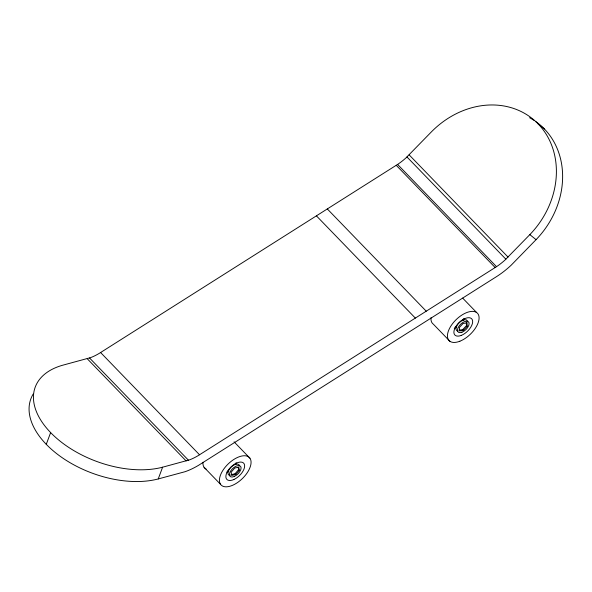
<?xml version="1.0" encoding="UTF-8"?>
<svg xmlns="http://www.w3.org/2000/svg" width="592" height="592" viewBox="0 0 592 592"><rect width="100%" height="100%" fill="white"/><g stroke="black" fill="none" stroke-linecap="round" stroke-linejoin="round"><path stroke-width="0.89" d="M46.272 444.333L50.638 432.589A83.124 48.27 20.4 0 1 63.677 364.953L90.65 357.598A39.346 20.357 -44.1 0 0 99.249 353.372L397.595 164.428A39.346 20.357 -44.1 0 0 405.942 157.923L430.909 132.379A83.124 70.996 -51 0 1 538.113 123.876L544.337 128.915M33.159 394.087A83.124 48.27 20.4 0 0 63.004 458.252A83.124 48.27 20.4 0 0 158.234 478.943L162.6 467.199L189.581 459.843A39.346 20.357 -44.1 0 0 198.179 455.618L496.525 266.674A39.346 20.357 -44.1 0 0 504.872 260.169L529.84 234.624A83.124 70.996 -51 0 0 538.113 123.876M230.939 474.688L235.024 473.792L238.606 469.641L238.221 467.199M235.757 474.547L239.338 470.396L238.828 467.14L234.743 468.035L231.161 472.187L231.672 475.443L235.757 474.547L235.024 473.792M458.77 330.195L462.707 329.633L466.481 325.6L466.311 322.129M463.44 330.388L467.214 326.355L467.051 322.884L463.114 323.447L459.34 327.48L459.503 330.95L463.44 330.388L462.707 329.633M535.59 121.441A83.124 70.996 -51 0 1 536.063 239.664L511.222 265.157A54.745 28.32 -44.1 0 1 496.318 276.767L198.72 465.208A54.745 28.32 -44.1 0 1 185.089 471.698L158.234 478.943M529.84 234.624L536.063 239.664M409.146 154.86L508.069 257.106M406.978 156.976L505.901 259.222M397.595 164.428L496.525 266.674M396.24 165.309L495.171 267.554M462.678 298.116L476.627 312.532M466.481 325.6L467.214 326.355M327.324 208.954L426.255 311.2M449.92 341.303L433.433 324.261A19.706 10.19 -44.1 0 1 431.013 317.719M316.424 215.858L415.355 318.104M234.077 441.839L249.935 458.223A19.706 10.19 -44.1 0 1 233.041 485.1A19.706 10.19 -44.1 0 1 222.777 470.551A19.706 10.19 -44.1 0 1 249.935 458.223M238.606 469.641L239.338 470.396M100.603 352.536L199.534 454.782M204.077 467.317L220.564 484.36M89.555 357.997L188.485 460.243M87.231 358.722L186.162 460.968M529.566 117.712A83.124 70.996 -51 0 1 534.117 120.435M162.6 467.199A83.124 48.27 20.4 0 1 50.638 432.589M457.831 331.091A7.274 3.767 -44.1 0 1 459.377 322.522A7.274 3.767 -44.1 0 1 467.65 321.922M463.78 318.6A10.464 5.417 -44.1 0 1 462.515 320.76M456.684 326.244A10.464 5.417 -44.1 0 1 455.218 327.021M464.653 318.474A11.699 6.053 -44.1 0 1 463.647 320.279M456.728 327.013A11.699 6.053 -44.1 0 1 454.286 328.227M235.72 463.048A10.464 5.417 -44.1 0 1 234.913 464.491M228.586 470.662A10.464 5.417 -44.1 0 1 227.113 471.432M230.147 475.502A7.274 3.767 -44.1 0 1 230.947 467.295A7.274 3.767 -44.1 0 1 239.59 465.948M206.112 469.049A19.706 10.19 -44.1 0 1 202.975 462.256M236.593 462.929A11.699 6.053 -44.1 0 1 235.697 464.535M228.823 471.313A11.699 6.053 -44.1 0 1 226.98 472.298M461.967 332.223A7.274 3.767 -44.1 0 0 468.864 322.374A7.274 3.767 -44.1 0 0 458.992 326.155A7.274 3.767 -44.1 0 0 461.967 332.223M461.242 335.42A11.699 6.053 -44.1 0 0 472.238 319.569A11.699 6.053 -44.1 0 0 456.343 325.763A11.699 6.053 -44.1 0 0 461.242 335.42M459.851 341.236A19.706 10.19 -44.1 0 0 478.373 314.544A19.706 10.19 -44.1 0 0 451.592 324.971A19.706 10.19 -44.1 0 0 459.851 341.236M234.395 476.412A7.274 3.767 -44.1 0 0 240.685 466.489A7.274 3.767 -44.1 0 0 230.673 470.973A7.274 3.767 -44.1 0 0 234.395 476.412M233.936 479.49A11.699 6.053 -44.1 0 0 243.971 463.536A11.699 6.053 -44.1 0 0 227.846 470.855A11.699 6.053 -44.1 0 0 233.936 479.49"/></g></svg>
